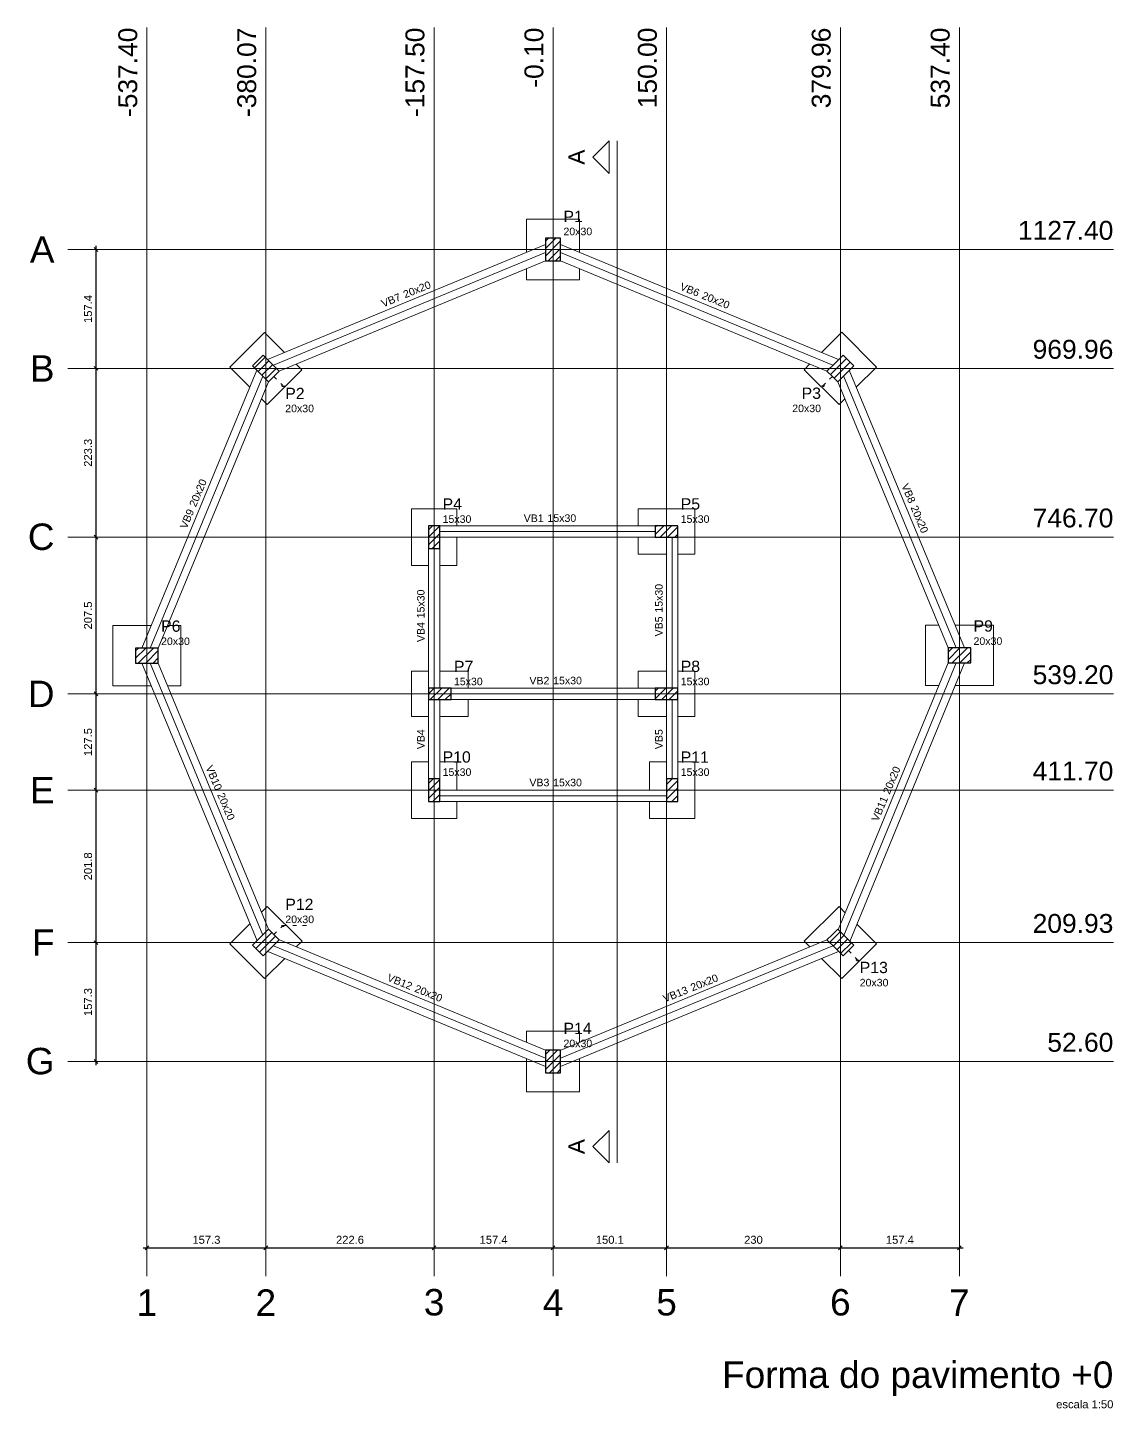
# Model space of a CAD drawing. Header units: millimetres. Extents: x 0 to 619, y -40 to 53.
# Drawn here: x 127.23 to 155.96, y 2.75 to 39.31 of the extents above; entities that cross this region are included whole.
import ezdxf

# ---------------------------------------------------------------- set-up
doc = ezdxf.new("R2010")
doc.units = ezdxf.units.MM
doc.linetypes.add('DOT2', pattern=[3.175, 0, -3.175])
for name, color, linetype, lineweight in [('FO-Cortes', 9, 'Continuous', 5), ('FO-Cotas', 5, 'Continuous', 5), ('FO-Eixos', 5, 'Continuous', 5), ('FO-Hachuras dos pilares', 9, 'Continuous', 5), ('FO-Pilares', 4, 'Continuous', 30), ('FO-Seção das fundações', 9, 'Continuous', 5), ('FO-Textos das vigas', 7, 'Continuous', 5), ('FO-Textos dos pilares', 7, 'Continuous', 5), ('FO-Títulos', 1, 'Continuous', 20), ('FO-Vigas', 1, 'Continuous', 20), ('LC-Cotas', 7, 'Continuous', 5), ('LC-Eixos', 7, 'Continuous', 5), ('LC-Textos', 3, 'Continuous', 20)]:
    doc.layers.add(name, color=color, linetype=linetype, lineweight=lineweight)
doc.styles.add('Arial', font='arial.ttf')
doc.styles.get("Standard").update_dxf_attribs({"font": 'arial.ttf'})
doc.dimstyles.new('UM_50.000000', dxfattribs={"dimtxt": 0.18, "dimasz": 0.1, "dimexe": 0.1, "dimexo": 0.2, "dimgap": 0, "dimtad": 1, "dimtih": 1, "dimtoh": 1, "dimdec": 1, "dimlfac": 50, "dimzin": 0, "dimdsep": 46, "dimtxsty": 'Standard', "dimblk": 'CLOSED', "dimblk1": 'CLOSED', "dimblk2": 'CLOSED', "dimcen": 0.09, "dimdle": 0.1, "dimadec": 1, "dimazin": 2, "dimtfac": 1, "dimtdec": 4, "dimtofl": 0, "dimtmove": 0, "dimatfit": 3, "dimldrblk": 'CLOSED', "dimfxl": 1, "dimtolj": 1, "dimarcsym": 0})

# ---------------------------------------------------------------- blocks, each defined once
blk = doc.blocks.new('_OBLIQUE')
at = {"color": 0, "linetype": 'ByBlock', "lineweight": -2}
blk.add_line((-0.5, -0.5), (0.5, 0.5), dxfattribs=at)
blk = doc.blocks.new('*D65')
at = {"layer": 'Defpoints', "color": 0, "transparency": 16777216}
for p in [(129.04, 15.082), (129.04, 15.082), (129.04, 11.935)]:
    blk.add_point(p, dxfattribs=at)
at = {"layer": 'LC-Cotas', "color": 0, "lineweight": -2, "transparency": 16777216}
blk.add_line((129.04, 11.835), (129.04, 15.182), dxfattribs=at)
at = {"layer": 'LC-Cotas', "color": 0, "lineweight": -2, "transparency": 16777216, "xscale": 0.1, "yscale": 0.1, "zscale": 0.1}
for p, rotation in [((129.04, 15.082), 90), ((129.04, 11.935), 270)]:
    blk.add_blockref('_OBLIQUE', p, dxfattribs=dict(at, rotation=rotation))
at = {"layer": 'LC-Cotas', "transparency": 16777216, "insert": (128.828, 13.509), "char_height": 0.2118, "attachment_point": 5, "rotation": 90, "style": 'Arial'}
blk.add_mtext('\\A1;157.3', dxfattribs=at)
blk = doc.blocks.new('*D66')
at = {"layer": 'Defpoints', "color": 0, "transparency": 16777216}
for p in [(129.04, 19.117), (129.04, 19.117), (129.04, 15.082)]:
    blk.add_point(p, dxfattribs=at)
at = {"layer": 'LC-Cotas', "color": 0, "lineweight": -2, "transparency": 16777216}
blk.add_line((129.04, 14.982), (129.04, 19.217), dxfattribs=at)
at = {"layer": 'LC-Cotas', "color": 0, "lineweight": -2, "transparency": 16777216, "xscale": 0.1, "yscale": 0.1, "zscale": 0.1}
for p, rotation in [((129.04, 19.117), 90), ((129.04, 15.082), 270)]:
    blk.add_blockref('_OBLIQUE', p, dxfattribs=dict(at, rotation=rotation))
at = {"layer": 'LC-Cotas', "transparency": 16777216, "insert": (128.828, 17.1), "char_height": 0.2118, "attachment_point": 5, "rotation": 90, "style": 'Arial'}
blk.add_mtext('\\A1;201.8', dxfattribs=at)
blk = doc.blocks.new('*D67')
at = {"layer": 'Defpoints', "color": 0, "transparency": 16777216}
for p in [(129.04, 21.667), (129.04, 21.667), (129.04, 19.117)]:
    blk.add_point(p, dxfattribs=at)
at = {"layer": 'LC-Cotas', "color": 0, "lineweight": -2, "transparency": 16777216}
blk.add_line((129.04, 19.017), (129.04, 21.767), dxfattribs=at)
at = {"layer": 'LC-Cotas', "color": 0, "lineweight": -2, "transparency": 16777216, "xscale": 0.1, "yscale": 0.1, "zscale": 0.1}
for p, rotation in [((129.04, 21.667), 90), ((129.04, 19.117), 270)]:
    blk.add_blockref('_OBLIQUE', p, dxfattribs=dict(at, rotation=rotation))
at = {"layer": 'LC-Cotas', "transparency": 16777216, "insert": (128.828, 20.392), "char_height": 0.2118, "attachment_point": 5, "rotation": 90, "style": 'Arial'}
blk.add_mtext('\\A1;127.5', dxfattribs=at)
blk = doc.blocks.new('*D68')
at = {"layer": 'Defpoints', "color": 0, "transparency": 16777216}
for p in [(129.04, 25.817), (129.04, 25.817), (129.04, 21.667)]:
    blk.add_point(p, dxfattribs=at)
at = {"layer": 'LC-Cotas', "color": 0, "lineweight": -2, "transparency": 16777216}
blk.add_line((129.04, 21.567), (129.04, 25.917), dxfattribs=at)
at = {"layer": 'LC-Cotas', "color": 0, "lineweight": -2, "transparency": 16777216, "xscale": 0.1, "yscale": 0.1, "zscale": 0.1}
for p, rotation in [((129.04, 25.817), 90), ((129.04, 21.667), 270)]:
    blk.add_blockref('_OBLIQUE', p, dxfattribs=dict(at, rotation=rotation))
at = {"layer": 'LC-Cotas', "transparency": 16777216, "insert": (128.828, 23.742), "char_height": 0.2118, "attachment_point": 5, "rotation": 90, "style": 'Arial'}
blk.add_mtext('\\A1;207.5', dxfattribs=at)
blk = doc.blocks.new('*D69')
at = {"layer": 'Defpoints', "color": 0, "transparency": 16777216}
for p in [(129.04, 30.283), (129.04, 30.283), (129.04, 25.817)]:
    blk.add_point(p, dxfattribs=at)
at = {"layer": 'LC-Cotas', "color": 0, "lineweight": -2, "transparency": 16777216}
blk.add_line((129.04, 25.717), (129.04, 30.383), dxfattribs=at)
at = {"layer": 'LC-Cotas', "color": 0, "lineweight": -2, "transparency": 16777216, "xscale": 0.1, "yscale": 0.1, "zscale": 0.1}
for p, rotation in [((129.04, 30.283), 90), ((129.04, 25.817), 270)]:
    blk.add_blockref('_OBLIQUE', p, dxfattribs=dict(at, rotation=rotation))
at = {"layer": 'LC-Cotas', "transparency": 16777216, "insert": (128.828, 28.05), "char_height": 0.2118, "attachment_point": 5, "rotation": 90, "style": 'Arial'}
blk.add_mtext('\\A1;223.3', dxfattribs=at)
blk = doc.blocks.new('*D70')
at = {"layer": 'Defpoints', "color": 0, "transparency": 16777216}
for p in [(129.04, 33.431), (129.04, 33.431), (129.04, 30.283)]:
    blk.add_point(p, dxfattribs=at)
at = {"layer": 'LC-Cotas', "color": 0, "lineweight": -2, "transparency": 16777216}
blk.add_line((129.04, 30.183), (129.04, 33.531), dxfattribs=at)
at = {"layer": 'LC-Cotas', "color": 0, "lineweight": -2, "transparency": 16777216, "xscale": 0.1, "yscale": 0.1, "zscale": 0.1}
for p, rotation in [((129.04, 33.431), 90), ((129.04, 30.283), 270)]:
    blk.add_blockref('_OBLIQUE', p, dxfattribs=dict(at, rotation=rotation))
at = {"layer": 'LC-Cotas', "transparency": 16777216, "insert": (128.828, 31.857), "char_height": 0.2118, "attachment_point": 5, "rotation": 90, "style": 'Arial'}
blk.add_mtext('\\A1;157.4', dxfattribs=at)
blk = doc.blocks.new('*D71')
at = {"layer": 'Defpoints', "color": 0, "transparency": 16777216}
for p in [(130.385, 7.001), (133.532, 7.001), (133.532, 7.001)]:
    blk.add_point(p, dxfattribs=at)
at = {"layer": 'LC-Cotas', "color": 0, "lineweight": -2, "transparency": 16777216}
blk.add_line((130.285, 7.001), (133.632, 7.001), dxfattribs=at)
at = {"layer": 'LC-Cotas', "color": 0, "lineweight": -2, "transparency": 16777216, "xscale": 0.1, "yscale": 0.1, "zscale": 0.1, "rotation": 180}
blk.add_blockref('_OBLIQUE', (130.385, 7.001), dxfattribs=at)
at = {"layer": 'LC-Cotas', "color": 0, "lineweight": -2, "transparency": 16777216, "xscale": 0.1, "yscale": 0.1, "zscale": 0.1}
blk.add_blockref('_OBLIQUE', (133.532, 7.001), dxfattribs=at)
at = {"layer": 'LC-Cotas', "transparency": 16777216, "insert": (131.959, 7.213), "char_height": 0.2118, "attachment_point": 5, "rotation": 0.0057, "style": 'Arial'}
blk.add_mtext('\\A1;157.3', dxfattribs=at)
blk = doc.blocks.new('*D72')
at = {"layer": 'Defpoints', "color": 0, "transparency": 16777216}
for p in [(133.532, 7.001), (137.983, 7.001), (137.983, 7.001)]:
    blk.add_point(p, dxfattribs=at)
at = {"layer": 'LC-Cotas', "color": 0, "lineweight": -2, "transparency": 16777216}
blk.add_line((133.432, 7.001), (138.083, 7.001), dxfattribs=at)
at = {"layer": 'LC-Cotas', "color": 0, "lineweight": -2, "transparency": 16777216, "xscale": 0.1, "yscale": 0.1, "zscale": 0.1, "rotation": 180}
blk.add_blockref('_OBLIQUE', (133.532, 7.001), dxfattribs=at)
at = {"layer": 'LC-Cotas', "color": 0, "lineweight": -2, "transparency": 16777216, "xscale": 0.1, "yscale": 0.1, "zscale": 0.1}
blk.add_blockref('_OBLIQUE', (137.983, 7.001), dxfattribs=at)
at = {"layer": 'LC-Cotas', "transparency": 16777216, "insert": (135.758, 7.213), "char_height": 0.2118, "attachment_point": 5, "rotation": 0.0057, "style": 'Arial'}
blk.add_mtext('\\A1;222.6', dxfattribs=at)
blk = doc.blocks.new('*D73')
at = {"layer": 'Defpoints', "color": 0, "transparency": 16777216}
for p in [(137.983, 7.001), (141.131, 7.001), (141.131, 7.001)]:
    blk.add_point(p, dxfattribs=at)
at = {"layer": 'LC-Cotas', "color": 0, "lineweight": -2, "transparency": 16777216}
blk.add_line((137.883, 7.001), (141.231, 7.001), dxfattribs=at)
at = {"layer": 'LC-Cotas', "color": 0, "lineweight": -2, "transparency": 16777216, "xscale": 0.1, "yscale": 0.1, "zscale": 0.1, "rotation": 180}
blk.add_blockref('_OBLIQUE', (137.983, 7.001), dxfattribs=at)
at = {"layer": 'LC-Cotas', "color": 0, "lineweight": -2, "transparency": 16777216, "xscale": 0.1, "yscale": 0.1, "zscale": 0.1}
blk.add_blockref('_OBLIQUE', (141.131, 7.001), dxfattribs=at)
at = {"layer": 'LC-Cotas', "transparency": 16777216, "insert": (139.557, 7.213), "char_height": 0.2118, "attachment_point": 5, "rotation": 0.0057, "style": 'Arial'}
blk.add_mtext('\\A1;157.4', dxfattribs=at)
blk = doc.blocks.new('*D74')
at = {"layer": 'Defpoints', "color": 0, "transparency": 16777216}
for p in [(141.131, 7.001), (144.133, 7.001), (144.133, 7.001)]:
    blk.add_point(p, dxfattribs=at)
at = {"layer": 'LC-Cotas', "color": 0, "lineweight": -2, "transparency": 16777216}
blk.add_line((141.031, 7.001), (144.233, 7.001), dxfattribs=at)
at = {"layer": 'LC-Cotas', "color": 0, "lineweight": -2, "transparency": 16777216, "xscale": 0.1, "yscale": 0.1, "zscale": 0.1, "rotation": 180}
blk.add_blockref('_OBLIQUE', (141.131, 7.001), dxfattribs=at)
at = {"layer": 'LC-Cotas', "color": 0, "lineweight": -2, "transparency": 16777216, "xscale": 0.1, "yscale": 0.1, "zscale": 0.1}
blk.add_blockref('_OBLIQUE', (144.133, 7.001), dxfattribs=at)
at = {"layer": 'LC-Cotas', "transparency": 16777216, "insert": (142.632, 7.213), "char_height": 0.2118, "attachment_point": 5, "rotation": 0.0057, "style": 'Arial'}
blk.add_mtext('\\A1;150.1', dxfattribs=at)
blk = doc.blocks.new('*D75')
at = {"layer": 'Defpoints', "color": 0, "transparency": 16777216}
for p in [(144.133, 7.001), (148.733, 7.001), (148.733, 7.001)]:
    blk.add_point(p, dxfattribs=at)
at = {"layer": 'LC-Cotas', "color": 0, "lineweight": -2, "transparency": 16777216}
blk.add_line((144.033, 7.001), (148.833, 7.001), dxfattribs=at)
at = {"layer": 'LC-Cotas', "color": 0, "lineweight": -2, "transparency": 16777216, "xscale": 0.1, "yscale": 0.1, "zscale": 0.1, "rotation": 180}
blk.add_blockref('_OBLIQUE', (144.133, 7.001), dxfattribs=at)
at = {"layer": 'LC-Cotas', "color": 0, "lineweight": -2, "transparency": 16777216, "xscale": 0.1, "yscale": 0.1, "zscale": 0.1}
blk.add_blockref('_OBLIQUE', (148.733, 7.001), dxfattribs=at)
at = {"layer": 'LC-Cotas', "transparency": 16777216, "insert": (146.433, 7.213), "char_height": 0.2118, "attachment_point": 5, "rotation": 0.0057, "style": 'Arial'}
blk.add_mtext('\\A1;230', dxfattribs=at)
blk = doc.blocks.new('*D76')
at = {"layer": 'Defpoints', "color": 0, "transparency": 16777216}
for p in [(148.733, 7.001), (151.881, 7.001), (151.881, 7.001)]:
    blk.add_point(p, dxfattribs=at)
at = {"layer": 'LC-Cotas', "color": 0, "lineweight": -2, "transparency": 16777216}
blk.add_line((148.633, 7.001), (151.981, 7.001), dxfattribs=at)
at = {"layer": 'LC-Cotas', "color": 0, "lineweight": -2, "transparency": 16777216, "xscale": 0.1, "yscale": 0.1, "zscale": 0.1, "rotation": 180}
blk.add_blockref('_OBLIQUE', (148.733, 7.001), dxfattribs=at)
at = {"layer": 'LC-Cotas', "color": 0, "lineweight": -2, "transparency": 16777216, "xscale": 0.1, "yscale": 0.1, "zscale": 0.1}
blk.add_blockref('_OBLIQUE', (151.881, 7.001), dxfattribs=at)
at = {"layer": 'LC-Cotas', "transparency": 16777216, "insert": (150.307, 7.213), "char_height": 0.2118, "attachment_point": 5, "rotation": 0.0057, "style": 'Arial'}
blk.add_mtext('\\A1;157.4', dxfattribs=at)

msp = doc.modelspace()

# ---------------------------------------------------------------- hatches: boundary and pattern name
at = {"layer": 'FO-Hachuras dos pilares', "linetype": 'Continuous', "true_color": 0x000000}
h = msp.add_hatch(dxfattribs=at)
h.set_pattern_fill('ANSI31', color=18, scale=0.044, style=0)
h.paths.add_polyline_path([(140.9313, 33.1314), (141.1313, 33.1314), (141.3313, 33.1314), (141.3313, 33.4314), (141.3313, 33.7314), (141.1313, 33.7314), (140.9313, 33.7314), (140.9313, 33.4314)])
h = msp.add_hatch(dxfattribs=at)
h.set_pattern_fill('ANSI31', color=18, scale=0.044, style=0)
h.paths.add_polyline_path([(133.6025, 29.9292), (133.7439, 30.0706), (133.8854, 30.212), (133.6732, 30.4241), (133.4611, 30.6363), (133.3197, 30.4948), (133.1783, 30.3534), (133.3904, 30.1413)])
h = msp.add_hatch(dxfattribs=at)
h.set_pattern_fill('ANSI31', color=18, scale=0.044, style=0)
h.paths.add_polyline_path([(148.379, 30.2142), (148.5204, 30.0727), (148.6618, 29.9313), (148.874, 30.1434), (149.0861, 30.3556), (148.9447, 30.497), (148.8033, 30.6384), (148.5911, 30.4263)])
h = msp.add_hatch(dxfattribs=at)
h.set_pattern_fill('ANSI31', color=18, scale=0.044, style=0)
h.paths.add_polyline_path([(137.8333, 25.5174), (137.9833, 25.5174), (138.1333, 25.5174), (138.1333, 25.8174), (138.1333, 26.1174), (137.9833, 26.1174), (137.8333, 26.1174), (137.8333, 25.8174)])
h = msp.add_hatch(dxfattribs=at)
h.set_pattern_fill('ANSI31', color=18, scale=0.044, style=0)
h.paths.add_polyline_path([(143.8333, 26.1174), (143.8333, 25.9674), (143.8333, 25.8174), (144.1333, 25.8174), (144.4333, 25.8174), (144.4333, 25.9674), (144.4333, 26.1174), (144.1333, 26.1174)])
h = msp.add_hatch(dxfattribs=at)
h.set_pattern_fill('ANSI31', color=18, scale=0.044, style=0)
h.paths.add_polyline_path([(130.0853, 22.8814), (130.0853, 22.6814), (130.0853, 22.4814), (130.3853, 22.4814), (130.6853, 22.4814), (130.6853, 22.6814), (130.6853, 22.8814), (130.3853, 22.8814)])
h = msp.add_hatch(dxfattribs=at)
h.set_pattern_fill('ANSI31', color=18, scale=0.044, style=0)
h.paths.add_polyline_path([(151.5813, 22.8854), (151.5813, 22.6854), (151.5813, 22.4854), (151.8813, 22.4854), (152.1813, 22.4854), (152.1813, 22.6854), (152.1813, 22.8854), (151.8813, 22.8854)])
h = msp.add_hatch(dxfattribs=at)
h.set_pattern_fill('ANSI31', color=18, scale=0.044, style=0)
h.paths.add_polyline_path([(138.4333, 21.5174), (138.4333, 21.6674), (138.4333, 21.8174), (138.1333, 21.8174), (137.8333, 21.8174), (137.8333, 21.6674), (137.8333, 21.5174), (138.1333, 21.5174)])
h = msp.add_hatch(dxfattribs=at)
h.set_pattern_fill('ANSI31', color=18, scale=0.044, style=0)
h.paths.add_polyline_path([(144.4333, 21.5174), (144.4333, 21.6674), (144.4333, 21.8174), (144.1333, 21.8174), (143.8333, 21.8174), (143.8333, 21.6674), (143.8333, 21.5174), (144.1333, 21.5174)])
h = msp.add_hatch(dxfattribs=at)
h.set_pattern_fill('ANSI31', color=18, scale=0.044, style=0)
h.paths.add_polyline_path([(137.8333, 18.8174), (137.9833, 18.8174), (138.1333, 18.8174), (138.1333, 19.1174), (138.1333, 19.4174), (137.9833, 19.4174), (137.8333, 19.4174), (137.8333, 19.1174)])
h = msp.add_hatch(dxfattribs=at)
h.set_pattern_fill('ANSI31', color=18, scale=0.044, style=0)
h.paths.add_polyline_path([(144.1333, 18.8174), (144.2833, 18.8174), (144.4333, 18.8174), (144.4333, 19.1174), (144.4333, 19.4174), (144.2833, 19.4174), (144.1333, 19.4174), (144.1333, 19.1174)])
h = msp.add_hatch(dxfattribs=at)
h.set_pattern_fill('ANSI31', color=18, scale=0.044, style=0)
h.paths.add_polyline_path([(133.8875, 15.1527), (133.7461, 15.2941), (133.6047, 15.4355), (133.3926, 15.2234), (133.1804, 15.0113), (133.3218, 14.8698), (133.4633, 14.7284), (133.6754, 14.9406)])
h = msp.add_hatch(dxfattribs=at)
h.set_pattern_fill('ANSI31', color=18, scale=0.044, style=0)
h.paths.add_polyline_path([(148.8033, 14.7284), (148.9447, 14.8698), (149.0861, 15.0113), (148.874, 15.2234), (148.6618, 15.4355), (148.5204, 15.2941), (148.379, 15.1527), (148.5911, 14.9406)])
h = msp.add_hatch(dxfattribs=at)
h.set_pattern_fill('ANSI31', color=18, scale=0.044, style=0)
h.paths.add_polyline_path([(140.9313, 11.6354), (141.1313, 11.6354), (141.3313, 11.6354), (141.3313, 11.9354), (141.3313, 12.2354), (141.1313, 12.2354), (140.9313, 12.2354), (140.9313, 11.9354)])

# ---------------------------------------------------------------- linework, layer by layer
at = {"layer": 'FO-Cortes'}
msp.add_line((142.8262, 36.3061), (142.8262, 9.2508), dxfattribs=at)
at = {"layer": 'FO-Cortes', "linetype": 'Continuous'}
for points in [[(142.6112, 36.3061), (142.6112, 35.4461), (142.1812, 35.8761), (142.6112, 36.3061)], [(142.6112, 9.2508), (142.6112, 10.1108), (142.1812, 9.6808), (142.6112, 9.2508)]]:
    msp.add_lwpolyline(points, close=True, dxfattribs=at)
at = {"layer": 'FO-Cotas', "linetype": 'DOT2', "ltscale": 0.05}
for p, q in [((133.7443, 30.0704), (133.9843, 29.8304)), ((148.5203, 30.0724), (148.2803, 29.8324)), ((133.7463, 15.2944), (133.9863, 15.5344)), ((133.9863, 15.5344), (134.6863, 15.5344)), ((148.9443, 14.8694), (149.1843, 14.6294))]:
    msp.add_line(p, q, dxfattribs=at)
for centre in [(133.9843, 29.8304), (148.2803, 29.8324), (133.9863, 15.5344), (149.1843, 14.6294)]:
    msp.add_circle(centre, 0.03, dxfattribs=at)
at = {"layer": 'FO-Eixos'}
for p, q in [((133.7319, 30.3654), (140.9313, 33.3486)), ((141.3313, 33.3486), (148.5325, 30.3676)), ((130.4681, 22.8814), (133.4491, 30.0826)), ((148.8153, 30.0848), (151.7985, 22.8854)), ((138.1333, 25.9674), (143.8333, 25.9674)), ((144.2833, 21.8174), (144.2833, 25.8174)), ((137.9833, 21.8174), (137.9833, 25.5174)), ((130.4681, 22.4814), (133.4513, 15.282)), ((148.8289, 15.2684), (151.7989, 22.4854)), ((138.4333, 21.6674), (143.8333, 21.6674)), ((137.9833, 19.4174), (137.9833, 21.5174)), ((144.2833, 19.4174), (144.2833, 21.5174)), ((138.1333, 18.9674), (144.1333, 18.9674)), ((133.7341, 14.9992), (140.9313, 12.0182)), ((141.3313, 12.0182), (148.5325, 14.9992))]:
    msp.add_line(p, q, dxfattribs=at)
at = {"layer": 'FO-Hachuras dos pilares', "linetype": 'Continuous'}
msp.add_lwpolyline([(148.8033, 14.7284), (148.9447, 14.8698), (149.0861, 15.0113), (148.874, 15.2234), (148.6618, 15.4355), (148.5204, 15.2941), (148.379, 15.1527), (148.5911, 14.9406), (148.8033, 14.7284)], close=True, dxfattribs=at)
at = {"layer": 'FO-Pilares'}
for points in [[(140.9313, 33.1314), (141.1313, 33.1314), (141.3313, 33.1314), (141.3313, 33.4314), (141.3313, 33.7314), (141.1313, 33.7314), (140.9313, 33.7314), (140.9313, 33.4314), (140.9313, 33.1314)], [(133.6025, 29.9292), (133.744, 30.0706), (133.8854, 30.212), (133.6732, 30.4241), (133.4611, 30.6363), (133.3197, 30.4948), (133.1783, 30.3534), (133.3904, 30.1413), (133.6025, 29.9292)], [(148.379, 30.2142), (148.5204, 30.0727), (148.6618, 29.9313), (148.874, 30.1435), (149.0861, 30.3556), (148.9447, 30.497), (148.8033, 30.6384), (148.5911, 30.4263), (148.379, 30.2142)], [(137.8333, 25.5174), (137.9833, 25.5174), (138.1333, 25.5174), (138.1333, 25.8174), (138.1333, 26.1174), (137.9833, 26.1174), (137.8333, 26.1174), (137.8333, 25.8174), (137.8333, 25.5174)], [(143.8333, 26.1174), (143.8333, 25.9674), (143.8333, 25.8174), (144.1333, 25.8174), (144.4333, 25.8174), (144.4333, 25.9674), (144.4333, 26.1174), (144.1333, 26.1174), (143.8333, 26.1174)], [(130.0853, 22.8814), (130.0853, 22.6814), (130.0853, 22.4814), (130.3853, 22.4814), (130.6853, 22.4814), (130.6853, 22.6814), (130.6853, 22.8814), (130.3853, 22.8814), (130.0853, 22.8814)], [(151.5813, 22.8854), (151.5813, 22.6854), (151.5813, 22.4854), (151.8813, 22.4854), (152.1813, 22.4854), (152.1813, 22.6854), (152.1813, 22.8854), (151.8813, 22.8854), (151.5813, 22.8854)], [(138.4333, 21.5174), (138.4333, 21.6674), (138.4333, 21.8174), (138.1333, 21.8174), (137.8333, 21.8174), (137.8333, 21.6674), (137.8333, 21.5174), (138.1333, 21.5174), (138.4333, 21.5174)], [(144.4333, 21.5174), (144.4333, 21.6674), (144.4333, 21.8174), (144.1333, 21.8174), (143.8333, 21.8174), (143.8333, 21.6674), (143.8333, 21.5174), (144.1333, 21.5174), (144.4333, 21.5174)], [(137.8333, 18.8174), (137.9833, 18.8174), (138.1333, 18.8174), (138.1333, 19.1174), (138.1333, 19.4174), (137.9833, 19.4174), (137.8333, 19.4174), (137.8333, 19.1174), (137.8333, 18.8174)], [(144.1333, 18.8174), (144.2833, 18.8174), (144.4333, 18.8174), (144.4333, 19.1174), (144.4333, 19.4174), (144.2833, 19.4174), (144.1333, 19.4174), (144.1333, 19.1174), (144.1333, 18.8174)], [(133.8875, 15.1527), (133.7461, 15.2941), (133.6047, 15.4355), (133.3926, 15.2234), (133.1804, 15.0113), (133.3218, 14.8698), (133.4633, 14.7284), (133.6754, 14.9406), (133.8875, 15.1527)], [(140.9313, 11.6354), (141.1313, 11.6354), (141.3313, 11.6354), (141.3313, 11.9354), (141.3313, 12.2354), (141.1313, 12.2354), (140.9313, 12.2354), (140.9313, 11.9354), (140.9313, 11.6354)]]:
    msp.add_lwpolyline(points, close=True, dxfattribs=at)
at = {"layer": 'FO-Seção das fundações'}
for p, q in [((141.8313, 34.2314), (140.4313, 34.2314)), ((140.4313, 34.2314), (140.4313, 33.3579)), ((141.8313, 33.3581), (141.8313, 34.2314)), ((140.4313, 32.925), (140.4313, 32.6314)), ((141.8313, 32.6314), (141.8313, 32.9252)), ((140.4313, 32.6314), (141.8313, 32.6314)), ((133.4965, 31.2373), (132.5772, 30.3181)), ((134.0288, 30.705), (133.4965, 31.2373)), ((148.7679, 31.2395), (148.2355, 30.707)), ((149.6871, 30.3202), (148.7679, 31.2395)), ((134.4864, 30.2474), (134.3349, 30.3988)), ((147.9293, 30.4009), (147.778, 30.2495)), ((132.5772, 30.3181), (133.1097, 29.7856)), ((133.5672, 29.3281), (134.4864, 30.2474)), ((147.778, 30.2495), (148.6972, 29.3303)), ((149.1548, 29.7879), (149.6871, 30.3202)), ((133.4158, 29.4795), (133.5672, 29.3281)), ((148.6972, 29.3303), (148.8487, 29.4817)), ((138.5833, 26.5674), (137.3833, 26.5674)), ((137.3833, 26.5674), (137.3833, 25.0674)), ((138.5833, 26.1174), (138.5833, 26.5674)), ((143.3833, 26.5674), (143.3833, 26.1174)), ((144.8833, 26.5674), (143.3833, 26.5674)), ((144.8833, 25.3674), (144.8833, 26.5674)), ((138.5833, 25.0674), (138.5833, 25.8174)), ((143.3833, 25.8174), (143.3833, 25.3674)), ((143.3833, 25.3674), (144.1333, 25.3674)), ((144.4333, 25.3674), (144.8833, 25.3674)), ((137.3833, 25.0674), (137.8333, 25.0674)), ((138.1333, 25.0674), (138.5833, 25.0674)), ((129.4853, 23.4814), (129.4853, 21.8814)), ((130.5, 23.4814), (129.4853, 23.4814)), ((131.2853, 23.4814), (130.9329, 23.4814)), ((131.2853, 21.8814), (131.2853, 23.4814)), ((150.9813, 23.4854), (150.9813, 21.8854)), ((151.3334, 23.4854), (150.9813, 23.4854)), ((152.7813, 23.4854), (151.7663, 23.4854)), ((152.7813, 21.8854), (152.7813, 23.4854)), ((137.8333, 22.2674), (137.3833, 22.2674)), ((137.3833, 22.2674), (137.3833, 21.0674)), ((138.8833, 22.2674), (138.1333, 22.2674)), ((138.8833, 21.8174), (138.8833, 22.2674)), ((144.1333, 22.2674), (143.3833, 22.2674)), ((143.3833, 22.2674), (143.3833, 21.8174)), ((144.8833, 22.2674), (144.4333, 22.2674)), ((144.8833, 21.0674), (144.8833, 22.2674)), ((129.4853, 21.8814), (130.5002, 21.8814)), ((130.9332, 21.8814), (131.2853, 21.8814)), ((150.9813, 21.8854), (151.3357, 21.8854)), ((151.7682, 21.8854), (152.7813, 21.8854)), ((138.8833, 21.0674), (138.8833, 21.5174)), ((143.3833, 21.5174), (143.3833, 21.0674)), ((137.3833, 21.0674), (137.8333, 21.0674)), ((138.1333, 21.0674), (138.8833, 21.0674)), ((143.3833, 21.0674), (144.1333, 21.0674)), ((144.4333, 21.0674), (144.8833, 21.0674)), ((137.8333, 19.8674), (137.3833, 19.8674)), ((137.3833, 19.8674), (137.3833, 18.3674)), ((138.5833, 19.8674), (138.1333, 19.8674)), ((138.5833, 19.1174), (138.5833, 19.8674)), ((144.1333, 19.8674), (143.6833, 19.8674)), ((143.6833, 19.8674), (143.6833, 19.1174)), ((144.8833, 19.8674), (144.4333, 19.8674)), ((144.8833, 18.3674), (144.8833, 19.8674)), ((138.5833, 18.3674), (138.5833, 18.8174)), ((143.6833, 18.8174), (143.6833, 18.3674)), ((137.3833, 18.3674), (138.5833, 18.3674)), ((143.6833, 18.3674), (144.8833, 18.3674)), ((133.5693, 16.0366), (133.4179, 15.8851)), ((134.4886, 15.1173), (133.5693, 16.0366)), ((148.6972, 16.0366), (147.778, 15.1173)), ((148.8612, 15.8726), (148.6972, 16.0366)), ((133.1117, 15.579), (132.5794, 15.0466)), ((149.6871, 15.0466), (149.1676, 15.5661)), ((132.5794, 15.0466), (133.4986, 14.1274)), ((134.3371, 14.9659), (134.4886, 15.1173)), ((147.778, 15.1173), (147.9293, 14.966)), ((148.7679, 14.1274), (149.6871, 15.0466)), ((133.4986, 14.1274), (134.031, 14.6598)), ((148.2355, 14.6598), (148.7679, 14.1274)), ((141.8313, 12.7354), (140.4313, 12.7354)), ((140.4313, 12.7354), (140.4313, 12.4418)), ((141.8313, 12.4417), (141.8313, 12.7354)), ((140.4313, 12.0088), (140.4313, 11.1354)), ((141.8313, 11.1354), (141.8313, 12.0087)), ((140.4313, 11.1354), (141.8313, 11.1354))]:
    msp.add_line(p, q, dxfattribs=at)
at = {"layer": 'FO-Vigas'}
for p, q in [((133.5789, 30.5185), (140.9313, 33.5651)), ((141.3313, 33.5651), (148.6856, 30.5207)), ((133.885, 30.2124), (140.9296, 33.1314)), ((140.9296, 33.1314), (140.9313, 33.1321)), ((141.3331, 33.1314), (141.3313, 33.1322)), ((141.3313, 33.1322), (148.3781, 30.2151)), ((130.2516, 22.8814), (133.296, 30.2357)), ((148.9684, 30.2378), (152.015, 22.8854)), ((130.6845, 22.8814), (133.6016, 29.9283)), ((133.6016, 29.9283), (133.6022, 29.9295)), ((148.6628, 29.9304), (148.6622, 29.9317)), ((148.6622, 29.9317), (151.5813, 22.8871)), ((138.1333, 26.1174), (143.8333, 26.1174)), ((138.1333, 25.8174), (143.8333, 25.8174)), ((144.1333, 21.8174), (144.1333, 25.8174)), ((144.4333, 21.8174), (144.4333, 25.8174)), ((137.8333, 21.8174), (137.8333, 25.5174)), ((138.1333, 21.8174), (138.1333, 25.5174)), ((130.2516, 22.4814), (133.2982, 15.129)), ((130.6846, 22.4814), (130.6853, 22.4797)), ((130.6853, 22.4797), (133.6038, 15.4365)), ((148.6757, 15.4217), (151.5826, 22.4854)), ((148.9821, 15.1153), (152.0151, 22.4854)), ((138.4333, 21.8174), (143.8333, 21.8174)), ((137.8333, 19.4174), (137.8333, 21.5174)), ((138.1333, 19.4174), (138.1333, 21.5174)), ((138.4333, 21.5174), (143.8333, 21.5174)), ((144.1333, 19.4174), (144.1333, 21.5174)), ((144.4333, 19.4174), (144.4333, 21.5174)), ((138.1333, 19.1174), (144.1333, 19.1174)), ((138.1333, 18.8174), (144.1333, 18.8174)), ((133.8885, 15.1517), (140.9295, 12.2354)), ((141.3331, 12.2354), (148.3781, 15.1518)), ((133.581, 14.8461), (140.9313, 11.8017)), ((141.3313, 11.8018), (148.6856, 14.8461))]:
    msp.add_line(p, q, dxfattribs=at)
at = {"layer": 'LC-Eixos'}
for p, q in [((130.3853, 39.3061), (130.3853, 6.2508)), ((133.5318, 39.3061), (133.5318, 6.2508)), ((137.9833, 39.3061), (137.9833, 6.2508)), ((141.1313, 39.3061), (141.1313, 6.2508)), ((144.1333, 39.3061), (144.1333, 6.2508)), ((148.7326, 39.3061), (148.7326, 6.2508)), ((151.8813, 39.3061), (151.8813, 6.2508)), ((128.2898, 33.4314), (155.9563, 33.4314)), ((128.2898, 30.2827), (155.9563, 30.2827)), ((128.2898, 25.8174), (155.9563, 25.8174)), ((128.2898, 21.6674), (155.9563, 21.6674)), ((128.2898, 19.1174), (155.9563, 19.1174)), ((128.2898, 15.082), (155.9563, 15.082)), ((128.2898, 11.9354), (155.9563, 11.9354))]:
    msp.add_line(p, q, dxfattribs=at)

# ---------------------------------------------------------------- texts
at = {"layer": 'FO-Cortes', "char_height": 0.43, "width": 0.516, "attachment_point": 8, "rotation": 90.00021, "line_spacing_factor": 0.798, "style": 'Arial'}
for insert in [(141.9664, 35.8765), (141.9664, 9.6807)]:
    msp.add_mtext('A', dxfattribs=dict(at, insert=insert))
at = {"layer": 'FO-Textos das vigas', "char_height": 0.2, "line_spacing_factor": 0.798, "style": 'Arial'}
for s, insert, width, attachment_point, rotation in [('20x20', (137.2165, 32.1346), 1.2, 7, 22.00158), ('VB6', (144.954, 32.1736), 0.72, 9, 337.99842), ('VB7', (137.1245, 32.0956), 0.72, 9, 22.00158), ('20x20', (145.047, 32.1356), 1.2, 7, 337.99842), ('20x20', (131.6815, 26.5972), 1.2, 7, 67.00168), ('VB8', (150.546, 26.6922), 0.72, 9, 292.99832), ('VB9', (131.6435, 26.5042), 0.72, 9, 67.00168), ('20x20', (150.584, 26.6002), 1.2, 7, 292.99832), ('15x30', (144.0333, 23.8174), 1.2, 7, 90.00021), ('15x30', (137.7333, 23.6674), 1.2, 7, 90.00021), ('VB4', (137.7333, 23.5674), 0.72, 9, 90.00021), ('VB5', (144.0333, 23.7174), 0.72, 9, 90.00021), ('VB4', (137.7333, 20.4674), 0.72, 8, 90.00021), ('VB5', (144.0333, 20.4674), 0.72, 8, 90.00021), ('VB10', (132.198, 19.0892), 0.96, 9, 292.99832), ('20x20', (150.0365, 18.9912), 1.2, 7, 67.00168), ('20x20', (132.237, 18.9972), 1.2, 7, 292.99832), ('VB11', (149.9985, 18.8992), 0.96, 9, 67.00168), ('VB12', (137.355, 13.8246), 0.96, 9, 337.99842), ('20x20', (137.447, 13.7856), 1.2, 7, 337.99842), ('VB13', (144.7245, 13.7476), 0.96, 9, 22.00158), ('20x20', (144.8175, 13.7856), 1.2, 7, 22.00158)]:
    msp.add_mtext(s, dxfattribs=dict(at, insert=insert, width=width, attachment_point=attachment_point, rotation=rotation))
for s, insert, width, attachment_point in [('VB1', (140.8833, 26.2174), 0.72, 9), ('15x30', (140.9833, 26.2174), 1.2, 7), ('VB2', (141.0333, 21.9174), 0.72, 9), ('15x30', (141.1333, 21.9174), 1.2, 7), ('VB3', (141.0333, 19.2174), 0.72, 9), ('15x30', (141.1333, 19.2174), 1.2, 7)]:
    msp.add_mtext(s, dxfattribs=dict(at, insert=insert, width=width, attachment_point=attachment_point))
at = {"layer": 'FO-Textos dos pilares', "line_spacing_factor": 0.798, "style": 'Arial'}
for s, insert, char_height, width, attachment_point in [('P1', (141.4063, 34.1564), 0.3, 0.72, 7), ('20x30', (141.4063, 33.8064), 0.2, 1.2, 7), ('P2', (134.0443, 29.4704), 0.3, 0.72, 7), ('P3', (148.2203, 29.4724), 0.3, 0.72, 9), ('20x30', (134.0443, 29.1204), 0.2, 1.2, 7), ('20x30', (148.2203, 29.1224), 0.2, 1.2, 9), ('P4', (138.2083, 26.5424), 0.3, 0.72, 7), ('P5', (144.5083, 26.5424), 0.3, 0.72, 7), ('15x30', (138.2083, 26.1924), 0.2, 1.2, 7), ('15x30', (144.5083, 26.1924), 0.2, 1.2, 7), ('P6', (130.7603, 23.3064), 0.3, 0.72, 7), ('P9', (152.2563, 23.3104), 0.3, 0.72, 7), ('20x30', (130.7603, 22.9564), 0.2, 1.2, 7), ('20x30', (152.2563, 22.9604), 0.2, 1.2, 7), ('P7', (138.5083, 22.2424), 0.3, 0.72, 7), ('P8', (144.5083, 22.2424), 0.3, 0.72, 7), ('15x30', (138.5083, 21.8924), 0.2, 1.2, 7), ('15x30', (144.5083, 21.8924), 0.2, 1.2, 7), ('P10', (138.2083, 19.8424), 0.3, 1.08, 7), ('P11', (144.5083, 19.8424), 0.3, 1.08, 7), ('15x30', (138.2083, 19.4924), 0.2, 1.2, 7), ('15x30', (144.5083, 19.4924), 0.2, 1.2, 7), ('P12', (134.0463, 15.9444), 0.3, 1.08, 7), ('20x30', (134.0463, 15.5944), 0.2, 1.2, 7), ('P13', (149.2443, 14.2694), 0.3, 1.08, 7), ('20x30', (149.2443, 13.9194), 0.2, 1.2, 7), ('P14', (141.4063, 12.6604), 0.3, 1.08, 7), ('20x30', (141.4063, 12.3104), 0.2, 1.2, 7)]:
    msp.add_mtext(s, dxfattribs=dict(at, insert=insert, char_height=char_height, width=width, attachment_point=attachment_point))
at = {"layer": 'FO-Títulos', "attachment_point": 9, "line_spacing_factor": 0.798, "style": 'Arial'}
for s, insert, char_height, width in [('Forma do pavimento +0', (155.9563, 3.0817), 0.7, 17.64), ('escala 1:50', (155.9563, 2.7506), 0.2118, 2.79576)]:
    msp.add_mtext(s, dxfattribs=dict(at, insert=insert, char_height=char_height, width=width))
at = {"layer": 'LC-Textos', "char_height": 0.5, "attachment_point": 9, "rotation": 90.00021, "line_spacing_factor": 0.798, "style": 'Arial'}
for s, insert, width in [('-537.40', (130.1353, 39.3065), 4.2), ('-380.07', (133.2823, 39.3065), 4.2), ('-157.50', (137.7333, 39.3065), 4.2), ('-0.10', (140.8813, 39.3065), 3), ('150.00', (143.8833, 39.3065), 3.6), ('379.96', (148.4823, 39.3065), 3.6), ('537.40', (151.6313, 39.3065), 3.6)]:
    msp.add_mtext(s, dxfattribs=dict(at, insert=insert, width=width))
at = {"layer": 'LC-Textos', "line_spacing_factor": 0.798, "style": 'Arial'}
for s, insert, char_height, width, attachment_point in [('1127.40', (155.9563, 33.6814), 0.5, 4.2, 9), ('A', (127.9398, 33.0814), 0.7, 0.84, 9), ('969.96', (155.9563, 30.5324), 0.5, 3.6, 9), ('B', (127.9398, 29.9324), 0.7, 0.84, 9), ('746.70', (155.9563, 26.0674), 0.5, 3.6, 9), ('C', (127.9398, 25.4674), 0.7, 0.84, 9), ('539.20', (155.9563, 21.9174), 0.5, 3.6, 9), ('D', (127.9398, 21.3174), 0.7, 0.84, 9), ('411.70', (155.9563, 19.3674), 0.5, 3.6, 9), ('E', (127.9398, 18.7674), 0.7, 0.84, 9), ('209.93', (155.9563, 15.3324), 0.5, 3.6, 9), ('F', (127.9398, 14.7324), 0.7, 0.84, 9), ('52.60', (155.9563, 12.1854), 0.5, 3, 9), ('G', (127.9398, 11.5854), 0.7, 0.84, 9), ('1', (130.3853, 5.2007), 0.7, 0.84, 8), ('2', (133.5323, 5.2007), 0.7, 0.84, 8), ('3', (137.9833, 5.2007), 0.7, 0.84, 8), ('4', (141.1313, 5.2007), 0.7, 0.84, 8), ('5', (144.1333, 5.2007), 0.7, 0.84, 8), ('6', (148.7323, 5.2007), 0.7, 0.84, 8), ('7', (151.8813, 5.2007), 0.7, 0.84, 8)]:
    msp.add_mtext(s, dxfattribs=dict(at, insert=insert, char_height=char_height, width=width, attachment_point=attachment_point))

# ---------------------------------------------------------------- dimensions: what is measured, and where the dimension line sits
at = {"layer": 'LC-Cotas'}
for base, p1, p2, picture, middle in [((129.0398, 33.4314), (129.0398, 30.2827), (129.0398, 33.4314), '*D70', (128.828, 31.8571)), ((129.0398, 30.2827), (129.0398, 25.8174), (129.0398, 30.2827), '*D69', (128.828, 28.0501)), ((129.0398, 25.8174), (129.0398, 21.6674), (129.0398, 25.8174), '*D68', (128.828, 23.7424)), ((129.0398, 21.6674), (129.0398, 19.1174), (129.0398, 21.6674), '*D67', (128.828, 20.3924)), ((129.0398, 19.1174), (129.0398, 15.082), (129.0398, 19.1174), '*D66', (128.828, 17.0997)), ((129.0398, 15.082), (129.0398, 11.9354), (129.0398, 15.082), '*D65', (128.828, 13.5087))]:
    dim = msp.add_linear_dim(base=base, p1=p1, p2=p2, angle=90, dimstyle='UM_50.000000', override={"dimtxt": 0.2118, "dimasz": 0.1, "dimexe": 0.1, "dimexo": 0.2, "dimtad": 1, "dimtih": 0, "dimtoh": 0, "dimdec": 1, "dimlfac": 50, "dimzin": 8, "dimtxsty": 'Arial', "dimblk": 'OBLIQUE', "dimblk1": 'OBLIQUE', "dimblk2": 'OBLIQUE', "dimsah": 1, "dimdle": 0.1, "dimse1": 1, "dimse2": 1, "dimclrt": 256, "dimadec": 1, "dimazin": 3, "dimtmove": 2, "dimldrblk": 'OBLIQUE'}, dxfattribs=at)
    dim.commit()
    dim.dimension.update_dxf_attribs({"geometry": picture, "text_midpoint": middle, "dimtype": 160, "text_rotation": 90})
for base, p1, p2, picture, middle in [((133.5318, 7.0008), (130.3853, 7.0008), (133.5318, 7.0008), '*D71', (131.9585, 7.2126)), ((137.9833, 7.0008), (133.5318, 7.0008), (137.9833, 7.0008), '*D72', (135.7575, 7.2126)), ((141.1313, 7.0008), (137.9833, 7.0008), (141.1313, 7.0008), '*D73', (139.5573, 7.2126)), ((144.1333, 7.0008), (141.1313, 7.0008), (144.1333, 7.0008), '*D74', (142.6323, 7.2126)), ((148.7326, 7.0008), (144.1333, 7.0008), (148.7326, 7.0008), '*D75', (146.4329, 7.2126)), ((151.8813, 7.0008), (148.7326, 7.0008), (151.8813, 7.0008), '*D76', (150.3069, 7.2126))]:
    dim = msp.add_linear_dim(base=base, p1=p1, p2=p2, dimstyle='UM_50.000000', override={"dimtxt": 0.2118, "dimasz": 0.1, "dimexe": 0.1, "dimexo": 0.2, "dimtad": 1, "dimtih": 0, "dimtoh": 0, "dimdec": 1, "dimlfac": 50, "dimzin": 8, "dimtxsty": 'Arial', "dimblk": 'OBLIQUE', "dimblk1": 'OBLIQUE', "dimblk2": 'OBLIQUE', "dimsah": 1, "dimdle": 0.1, "dimse1": 1, "dimse2": 1, "dimclrt": 256, "dimadec": 1, "dimazin": 3, "dimtmove": 2, "dimldrblk": 'OBLIQUE'}, dxfattribs=at)
    dim.commit()
    dim.dimension.update_dxf_attribs({"geometry": picture, "text_midpoint": middle, "dimtype": 160, "text_rotation": 0.00573})

doc.saveas('drawing.dxf')
